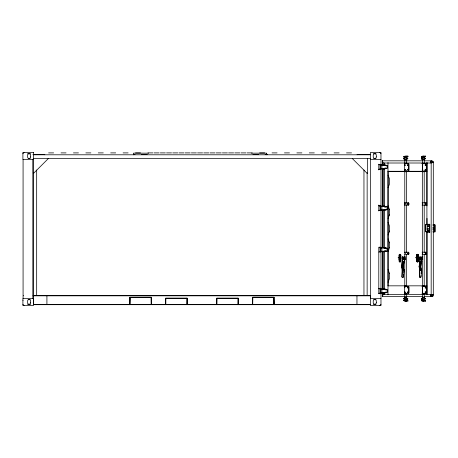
<?xml version="1.0" encoding="UTF-8"?>
<svg xmlns="http://www.w3.org/2000/svg" width="458" height="458" viewBox="0 0 458 458"><rect width="100%" height="100%" fill="white"/><g stroke="black" fill="none" stroke-linecap="round" stroke-linejoin="round"><path stroke-width="0.69" d="M399.004 258.318C400.097 256.864 400.281 259.108 400.384 259.852L399.382 259.852A0.658 0.464 -90 0 1 399.004 259.32M416.557 258.318C416.769 257.196 418.435 258.449 417.564 259.32A0.658 0.464 -90 0 0 417.936 259.852L416.935 259.852A0.658 0.464 -90 0 1 416.557 259.32M427.663 224.214L427.285 224.683L427.285 231.777L425.654 231.777L425.722 224.397L429.793 224.214L429.793 232.487L427.366 232.469L427.119 231.777M402.433 277.308L402.055 276.792C402.445 270.34 401.076 264.369 402.697 258.043A1.122 0.973 -90 0 1 402.868 257.493M403.28 267.541L403.962 270.346L403.252 266.877L404.752 258.238A1.122 0.973 -90 0 0 403.864 257.024A1.122 0.973 -90 0 0 402.811 258.043L401.637 266.716L402.508 269.665L401.815 276.792C401.803 277.577 403.378 277.708 403.498 276.935L404.122 270.357L402.359 270.197M419.912 270.197L419.07 266.791L420.209 258.753M419.992 277.308L419.608 276.792C420.175 270.34 418.744 264.375 420.364 258.043A1.122 0.973 -90 0 1 421.423 257.024A1.122 0.973 -90 0 1 422.305 258.238L420.805 266.877L421.515 270.346L420.684 266.951L420.931 264.289M419.751 270.186L419.373 276.792C419.362 277.577 420.936 277.708 421.051 276.935L421.675 270.357L419.751 270.186L421.675 270.357M402.674 268.697L403.206 261.701L402.777 268.709C401.603 266.613 402.307 263.86 403.206 261.701M403.504 258.289L404.105 257.785L404.328 258.346L403.504 258.289L404.048 258.495M403.796 258.289L403.864 257.024M403.756 258.495L403.807 257.785M420.226 268.697L420.759 261.701L420.33 268.709C419.156 266.613 419.86 263.86 420.759 261.701M421.057 258.289L421.658 257.785L421.881 258.346L421.057 258.289L421.606 258.495M421.354 258.289L421.423 257.024M421.308 258.495L421.36 257.785M399.886 254.831C400.784 254.659 398.929 256.486 399.382 254.951A0.71 0.504 -90 0 1 399.886 254.299A1.214 0.859 -90 0 1 400.721 255.243L400.721 261.037A1.214 0.859 -90 0 1 399.886 261.982A1.214 0.859 -90 0 1 399.044 261.037L399.044 255.243A1.214 0.859 -90 0 1 399.886 254.299A0.71 0.504 -90 0 1 400.384 255.009L400.384 256.543A1.03 0.727 90 0 1 400.275 257.093L399.851 257.768L398.185 257.785M417.438 254.831C418.337 254.659 416.482 256.486 416.935 254.951A0.71 0.504 -90 0 1 417.438 254.299A1.214 0.859 -90 0 1 418.274 255.243L418.274 261.037A1.214 0.859 -90 0 1 417.438 261.982A1.214 0.859 -90 0 1 416.603 261.037L416.603 255.243A1.214 0.859 -90 0 1 417.438 254.299A0.71 0.504 -90 0 1 417.936 255.009L417.936 256.543A1.03 0.727 90 0 1 417.828 257.093L417.375 257.78L415.744 257.785M404.3 261.764L404.5 259.646M403.509 274.308L403.252 276.998L402.811 277.365M403.698 272.333L404.122 270.357M422.053 259.646L421.165 263.659M420.942 275.624L420.667 277.262M421.125 273.649L421.377 271.016M399.611 260.888L399.616 261.203M151.581 304.69L151.163 304.272L151.048 297.477L130.124 297.477L130.003 304.272L129.591 304.69M274.285 304.69L273.873 304.272L273.752 297.477L252.827 297.477L252.713 304.272L252.301 304.69M430.629 161.353L432.97 161.353L432.844 161.943L432.134 161.353M432.049 296L432.215 295.112L430.795 295.112M428.133 226.069C428.636 224.895 429.169 227.151 428.219 226.527M431.087 160.821L431.087 163.008M403.303 261.713L402.433 264.243L402.244 266.774L402.777 268.709M420.862 261.713L419.986 264.243L419.797 266.774L420.33 268.709M404.07 262.394L403.378 264.289L403.126 266.951L401.517 266.791M388.081 187.711L389.586 183.813L389.586 179.084L388.081 175.185M388.081 218.392L389.586 214.487M388.081 234.943L389.586 231.038M388.081 251.488L389.586 247.589M388.081 282.168L389.586 278.269L389.586 273.271M422.585 296.532L382.436 296.532L382.774 295.702M431.087 294.345L431.087 296.532M399.073 257.533L398.752 257.785M432.134 296L432.426 294.815M407.889 292.009C408.547 291.185 408.547 293.246 407.889 292.422M425.442 292.009C426.1 291.185 426.1 293.246 425.442 292.422M399.645 260.791C400.281 260.081 400.315 261.965 399.657 261.295M417.198 260.791C417.833 260.081 417.873 261.965 417.209 261.295M422.482 164.788L422.511 165.504M422.482 203.621L422.511 204.337M422.482 253.034L422.511 253.749M422.482 287.378L422.511 288.093M405.198 253.606L404.849 253.091L405.095 253.675M405.198 292.439L404.969 291.952L405.095 292.507M422.757 292.439L422.562 291.923L422.751 292.439M422.499 169.265L422.499 169.987M422.499 291.861L422.499 292.576M407.935 203.673C408.765 203.129 408.296 205.104 407.86 204.073M22.9 153.607L24.079 152.428M48.319 158.571L33.302 173.588L33.302 158.571L370.453 158.571M379.796 305.572L380.976 304.393M433.062 224.987L433.388 224.804M383.317 294.935L383.981 294.345L431.173 294.345M422.465 256.709L422.734 259.738L420.496 259.738M404.912 256.709L405.181 259.738L402.943 259.738M407.981 156.562L406.429 157.506L403.824 157.037L403.824 156.625L404.889 156.149L407.981 156.092L407.981 156.562L406.675 157.037M425.534 156.562L423.988 157.506L421.377 157.037L421.377 156.625L422.442 156.149L425.534 156.092L425.534 156.562L423.69 157.271M407.998 169.265C408.656 170.399 406.864 169.866 407.849 169.214C408.759 168.882 408.341 170.685 407.86 169.735M407.998 253.022C408.65 254.156 406.864 253.623 407.849 252.971C408.759 252.639 408.341 254.442 407.86 253.486M425.551 253.022C426.209 254.156 424.417 253.623 425.402 252.971C426.312 252.639 425.894 254.442 425.413 253.486M407.998 287.366C408.65 288.5 406.864 287.968 407.849 287.309C408.759 286.983 408.341 288.786 407.86 287.83M425.551 287.366C426.215 288.477 424.411 287.99 425.402 287.309C426.312 286.983 425.894 288.786 425.413 287.83M404.105 257.785L403.532 257.934M421.658 257.785L421.085 257.934M404.889 159.224L403.824 158.926L403.824 158.336L404.889 157.861M422.442 159.224L421.377 158.926L421.377 158.336L422.442 157.861M403.824 300.253L406.429 299.784L407.981 300.729L407.981 301.198L404.889 301.141L403.824 300.671L403.824 300.253L404.889 299.784M421.377 300.253L423.988 299.784L425.534 300.729L425.534 301.198L422.442 301.141L421.377 300.671L421.377 300.253L422.442 299.784M403.824 158.336L405.714 157.861L407.775 158.279L407.775 158.749L406.429 159.224L403.824 158.926M421.377 158.336L423.266 157.861L425.327 158.279L425.327 158.749L423.988 159.224L421.377 158.926M403.824 298.364L406.429 298.066L407.775 298.542L407.775 299.011L405.714 299.429L403.824 298.954L403.824 298.364L404.889 298.066M421.377 298.364L423.988 298.066L425.327 298.542L425.327 299.011L423.266 299.429L421.377 298.954L421.377 298.364L422.442 298.066M403.824 156.625L406.429 156.092M421.377 156.625L423.988 156.092M417.02 257.906L416.757 259.468L417.936 259.852M406.246 159.063L407.775 158.749M423.805 159.063L425.327 158.749M383.564 168.504L385.619 168.046L383.861 168.504L380.054 168.504M383.564 168.973L386.478 168.332A0.727 0.618 90 0 0 387.039 167.617L387.033 166.139A0.727 0.618 -90 0 0 386.478 165.43L383.564 164.777M383.564 209.879L385.619 209.426L383.861 209.879L380.054 209.879M383.564 210.354L386.478 209.707A0.727 0.618 90 0 0 387.039 208.991L387.033 207.514A0.727 0.618 -90 0 0 386.478 206.804L383.564 206.157M383.564 251.253L385.619 250.801L383.861 251.253L380.054 251.253M383.564 251.728L386.478 251.081A0.727 0.618 90 0 0 387.039 250.366L387.033 248.889A0.727 0.618 -90 0 0 386.478 248.179L383.564 247.532M383.564 292.628L385.619 292.175L383.861 292.628L380.054 292.628M383.564 293.103L386.478 292.456A0.727 0.618 90 0 0 387.039 291.746L387.033 290.263A0.727 0.618 -90 0 0 386.478 289.553L383.564 288.906M406.246 299.292L407.775 299.011M398.775 257.608L399.164 257.001A0.859 0.607 -90 0 0 399.256 256.543L399.256 255.009A0.71 0.504 -90 0 1 399.76 254.299A0.71 0.504 -90 0 1 400.258 255.009L400.258 256.543A0.859 0.607 90 0 1 400.166 257.001L399.823 257.596L398.185 257.608M416.305 257.608L416.717 257.001A0.859 0.607 -90 0 0 416.809 256.543M416.311 257.785L416.826 257.093A1.03 0.727 -90 0 0 416.935 256.543L416.998 254.888L417.438 255.243M370.682 154.432L357.154 154.438L357.154 154.793M48.611 152.898L53.638 152.898M61.023 152.898L66.049 152.898M73.435 152.898L78.461 152.898M85.852 152.898L90.873 152.898M98.264 152.898L103.285 152.898M110.676 152.898L115.702 152.898M123.088 152.898L128.114 152.898M135.499 152.898L140.526 152.898M147.911 152.898L152.938 152.898M154.117 152.898L159.144 152.898M160.329 152.898L165.349 152.898M166.535 152.898L171.555 152.898M172.74 152.898L177.761 152.898M178.946 152.898L183.967 152.898M185.152 152.898L190.173 152.898M191.358 152.898L196.385 152.898M197.564 152.898L202.591 152.898M203.77 152.898L208.796 152.898M209.976 152.898L215.002 152.898M216.182 152.898L221.208 152.898M222.388 152.898L227.414 152.898M228.594 152.898L233.62 152.898M234.799 152.898L239.826 152.898M241.011 152.898L246.032 152.898M247.217 152.898L252.238 152.898M259.629 152.898L264.65 152.898M272.041 152.898L277.067 152.898M284.452 152.898L289.479 152.898M296.864 152.898L301.891 152.898M309.276 152.898L314.303 152.898M321.693 152.898L326.714 152.898M334.105 152.898L339.126 152.898M346.517 152.898L351.538 152.898M148.621 153.178L133.61 153.132L133.61 153.728M251.528 153.178L266.545 153.132L266.545 153.728M27.48 153.728L30.6 153.728M373.276 153.728L376.058 153.728M266.545 154.197L267.146 154.197M266.545 154.375L267.14 154.375M32.873 154.438L44.77 154.438L44.77 154.793M133.61 154.552L135.041 154.552M141.476 154.552L147.195 154.552M252.959 154.552L258.678 154.552M265.113 154.552L266.545 154.552M33.423 154.793L370.453 154.793M405.13 156.384L406.309 156.384M422.682 156.384L423.862 156.384M405.135 156.739L406.544 156.739M422.688 156.739L424.102 156.739M406.246 158.004L407.775 158.279M423.805 158.004L425.327 158.279M28.161 158.457L30.199 158.457M373.676 158.457L376.024 158.457M404.712 159.344L406.721 159.344M422.27 159.344L424.28 159.344M370.453 159.401L380.976 159.401M404.889 159.636L406.544 159.636M422.448 159.636L424.102 159.636M404.712 159.871L406.721 159.871L406.658 163.437M422.27 159.871L424.28 159.871M382.436 165.103L382.436 160.821L422.585 160.821M423.931 160.821L432.381 160.821M430.795 162.235L432.215 162.235L432.049 161.353M431.173 162.533L433.302 162.533L433.302 294.815L431.173 294.815M383.317 162.413L383.981 163.008L431.173 163.008M404.534 163.3L406.899 163.3M422.087 163.3L424.452 163.3M404.534 163.655L406.899 163.655M422.087 163.655L424.452 163.655M422.087 163.718L425.866 163.718A0.887 0.63 -90 0 1 426.49 164.599L426.49 170.158A0.887 0.63 -90 0 1 425.866 171.046L422.087 171.103M378.789 164.485L380.97 164.485L380.976 152.428L370.453 152.428L370.453 305.572L380.976 305.572L380.976 293.401L378.789 293.401M379.15 164.542L380.793 164.542M380.054 164.777L384.611 164.777L386.958 165.424A0.721 0.51 -90 0 1 387.411 166.139L387.411 167.617A0.721 0.51 -90 0 1 386.958 168.332L384.611 168.973L380.054 168.973M380.054 165.252L383.861 165.252L385.619 165.704L383.564 165.252M378.789 169.271L380.976 169.271L380.976 205.86L378.789 205.86M378.789 169.569L380.678 169.569M404.534 171.103L408.307 171.046A0.887 0.63 -90 0 0 408.937 170.158L408.937 164.599A0.887 0.63 -90 0 0 408.307 163.718L404.534 163.718L404.534 171.046M388.161 171.281L404.437 171.281M406.561 171.281L422.831 171.281M424.245 171.281L427.074 171.281L427.074 162.767M404.534 171.458L406.899 171.458M422.087 171.458L424.452 171.458M387.995 171.515L405.061 171.515M406.389 171.515L422.745 171.515M424.079 171.515L426.993 171.515L426.993 205.86M404.775 171.756L406.658 171.756M422.333 171.756L424.211 171.756M404.534 202.785L408.307 202.785A0.887 0.63 -90 0 1 408.937 203.673L408.937 204.262A0.887 0.63 -90 0 1 408.307 205.15L404.534 205.15M422.087 202.785L425.866 202.785A0.887 0.63 -90 0 1 426.49 203.673L426.49 204.262A0.887 0.63 -90 0 1 425.866 205.15L422.087 205.15M378.789 205.562L380.678 205.562M380.054 206.157L384.611 206.157L386.958 206.798A0.721 0.51 -90 0 1 387.411 207.514L387.411 208.991A0.721 0.51 -90 0 1 386.958 209.707L384.611 210.354L380.054 210.354M380.054 206.627L383.861 206.627L385.619 207.085L383.564 206.627M379.15 210.588L380.793 210.588M378.789 210.646L380.97 210.646L380.976 247.234L378.789 247.234L378.789 293.692L380.678 293.692M433.01 225.101L434.888 225.101L434.888 231.599L433.176 231.599L433.176 231.897M433.073 227.758L434.43 227.758M427.028 228.319L429.581 228.319M427.028 229.263L429.581 229.263M433.073 229.83L434.43 229.83M432.97 231.897L435.1 231.897L435.1 224.804L433.176 224.804L433.176 225.101M379.15 247.291L380.615 247.291M380.054 247.532L384.611 247.532L386.958 248.173A0.721 0.51 -90 0 1 387.411 248.889L387.411 250.366A0.721 0.51 -90 0 1 386.958 251.081L384.611 251.728L380.054 251.728M380.054 248.001L383.861 248.001L385.619 248.459L383.564 248.001M378.789 252.02L380.97 252.02L380.976 288.609L378.789 288.609M404.534 252.198L408.307 252.198A0.887 0.63 -90 0 1 408.937 253.085L408.937 253.675A0.887 0.63 -90 0 1 408.307 254.562L404.534 254.562M422.087 252.198L425.866 252.198A0.887 0.63 -90 0 1 426.49 253.085L426.49 253.675A0.887 0.63 -90 0 1 425.866 254.562L422.087 254.562M415.744 257.608L417.375 257.596L417.719 257.001A0.859 0.607 -90 0 0 417.81 256.543L417.81 255.009A0.71 0.504 -90 0 0 417.312 254.299A0.71 0.504 -90 0 0 416.809 255.009L416.769 261.037A1.214 0.859 -90 0 0 417.604 261.982A1.214 0.859 -90 0 0 418.44 261.037L418.44 255.243A1.214 0.859 -90 0 0 417.604 254.299A1.214 0.859 -90 0 0 416.769 255.243M404.059 257.991L404.357 257.991M421.612 257.991L421.91 257.991M404.03 258.346L404.328 258.346M421.589 258.346L421.881 258.346M399.199 259.468L400.384 259.617M404.775 285.597L406.658 285.597M422.333 285.597L424.211 285.597M387.995 285.832L426.993 285.832L426.993 231.462M404.534 286.244L406.899 286.244M422.087 286.244L424.452 286.244M422.087 286.307L425.866 286.307A0.887 0.63 -90 0 1 426.49 287.195L426.49 292.748A0.887 0.63 -90 0 1 425.866 293.635L422.087 293.692M378.789 288.317L380.678 288.317M380.054 288.906L384.611 288.906L386.958 289.553A0.721 0.51 -90 0 1 387.411 290.263L387.411 291.746A0.721 0.51 -90 0 1 386.958 292.456L384.611 293.103L380.054 293.103M380.054 289.382L383.861 289.382L385.619 289.834L383.564 289.382M379.15 293.338L380.793 293.338M404.534 293.692L408.307 293.635A0.887 0.63 -90 0 0 408.937 292.748L408.937 287.195A0.887 0.63 -90 0 0 408.307 286.307L404.534 286.307L404.534 293.635M404.534 294.047L406.899 294.047M422.087 294.047L424.452 294.047M432.426 295.41L432.844 295.41L432.97 296L430.629 296M33.102 295.525L370.453 295.525L370.453 298.599L380.976 298.599M33.102 295.822L370.453 295.822M423.931 296.532L432.381 296.532M404.712 297.419L406.721 297.419L406.658 293.143M422.27 297.419L424.28 297.419M404.889 297.654L406.544 297.654M422.448 297.654L424.102 297.654M404.712 297.952L406.721 297.952M422.27 297.952L424.28 297.952M186.984 298.129L187.059 304.616L187.282 298.421L186.984 298.129L165.744 298.135L165.538 304.41L165.825 304.627L165.825 298.421L186.984 298.421M238.051 298.129L238.131 304.616L216.714 304.553L216.714 298.307L238.229 298.307L238.2 304.587L238.349 298.421L238.051 298.129L216.777 298.147L216.605 304.41L216.892 304.627L216.892 298.421L238.051 298.421M406.246 298.227L407.775 298.542M425.327 298.542L425.327 299.011M28.161 299.543L30.199 299.543M373.676 299.543L376.024 299.543M22.9 300.253L23.198 300.253M405.135 300.551L406.544 300.551M422.688 300.551L424.102 300.551M403.824 300.671L406.429 301.198M421.377 300.671L423.988 301.198M407.981 300.729L406.675 300.253M423.69 300.019L425.534 300.729M405.565 300.906L406.292 300.906M422.974 300.906L423.845 300.906M27.48 304.272L30.6 304.272M373.276 304.272L376.058 304.272M33.423 304.393L370.453 304.393M33.423 304.69L370.453 304.69M420.244 259.64L420.581 259.738M402.53 259.262L403.029 259.738M427.663 232.487L427.325 232.017M399.714 257.906L400.006 259.32A0.658 0.464 -90 0 0 400.384 259.852M417.914 259.617L417.513 257.917M419.19 266.716L420.805 266.877M419.07 266.791L420.684 266.951M420.06 269.665L421.56 269.814M419.934 269.739L421.44 269.888M402.508 269.665L404.008 269.814M402.382 269.739L403.882 269.888M402.765 259.738C401.563 259.64 402.067 255.77 402.622 257.018M420.226 259.738C419.185 259.468 419.62 255.799 420.175 257.018M420.478 259.72L420.083 259.262M402.977 259.732L402.622 259.325L402.53 256.709M420.267 259.726L419.906 259.262L420.083 257.018M402.662 259.709L402.53 257.018M421.377 157.037L422.442 157.506M403.824 157.037L404.889 157.506M421.377 298.954L422.442 299.429M403.824 298.954L404.889 299.429M379.796 152.428L380.976 153.607M352.357 158.571L367.373 173.588L367.373 158.571M22.9 304.393L24.079 305.572M420.261 259.549L420.083 256.709M382.436 160.821L382.774 161.645M388.081 205.86L389.586 209.758M388.081 222.411L389.586 226.309L389.586 231.828M388.081 238.962L389.586 242.86M388.081 269.636L389.586 273.541M399.886 255.243L399.382 254.951L399.382 256.543A1.03 0.727 90 0 1 399.273 257.093M434.642 225.101L434.642 231.599M434.43 225.101L434.43 231.897M434.224 227.758L434.224 229.83M433.136 227.139L433.136 229.859M432.97 161.353L432.97 162.773M432.97 294.574L432.97 296M432.884 161.353L432.884 162.773M432.884 294.574L432.884 296M432.426 161.943L432.426 162.533M431.173 160.821L431.173 296.532M430.755 295.439L430.755 296.532M429.581 232.487L429.581 224.449L425.854 224.54L425.82 231.777M427.074 286.067L427.074 294.58M426.993 218.392L426.993 224.775M426.908 162.533L426.908 224.386M426.908 231.53L426.908 294.815M425.293 156.092L425.293 156.562M425.293 300.729L425.293 301.198M425.093 158.279L425.093 158.749M424.211 159.871L424.211 163.437M424.211 170.565L424.211 203.346M424.211 204.772L424.211 252.518M424.211 254.659L424.211 286.015M424.211 293.853L424.211 297.419M422.642 256.709L422.642 259.738M422.333 159.871L422.333 256.795M422.333 261.071L422.333 297.419M421.669 156.625L421.669 157.037M421.669 158.336L421.669 158.926M421.669 298.364L421.669 298.954M421.669 300.253L421.669 300.671M407.74 156.092L407.74 156.562M407.534 158.279L407.534 158.749M407.534 298.542L407.534 299.011M406.658 170.565L406.658 203.346M406.658 204.772L406.658 252.518M406.658 254.659L406.658 286.725M405.09 256.709L405.09 259.738M404.78 159.871L404.78 163.437M404.78 170.565L404.78 203.346M404.78 204.772L404.78 252.518M404.78 254.659L404.78 256.795M404.78 259.646L404.78 286.015M404.78 293.853L404.78 297.419M404.116 156.625L404.116 157.037M404.116 158.336L404.116 158.926M404.116 298.364L404.116 298.954M404.116 300.253L404.116 300.671M389.586 209.312L389.586 215.277M389.586 242.626L389.586 247.664M388.081 171.515L388.081 285.832M387.995 162.533L387.995 294.815M384.067 163.008L384.067 165.149M384.067 168.716L384.067 206.547M384.067 210.119L384.067 247.234M384.067 251.516L384.067 289.347M384.067 292.914L384.067 294.345M383.981 163.008L383.981 165.149M383.981 168.716L383.981 206.547M383.981 210.119L383.981 247.234M383.981 251.516L383.981 289.347M383.981 292.914L383.981 294.345M382.522 160.821L382.522 165.103M382.522 168.676L382.522 206.535M382.522 210.102L382.522 247.246M382.522 251.534L382.522 289.387M382.522 292.96L382.522 296.532M382.436 168.676L382.436 206.535M382.436 210.102L382.436 247.246M382.436 251.534L382.436 289.387M382.436 292.96L382.436 296.532M381.892 165.252L381.892 168.504M381.892 206.627L381.892 209.879M381.892 248.001L381.892 251.253M381.892 289.382L381.892 292.628M381.726 164.777L381.726 165.252M381.726 168.504L381.726 168.973M381.726 206.157L381.726 206.627M381.726 209.879L381.726 210.354M381.726 247.532L381.726 248.001M381.726 251.253L381.726 251.728M381.726 288.906L381.726 289.382M381.726 292.628L381.726 293.103M380.787 165.252L380.787 168.504M380.787 206.627L380.787 209.879M380.787 248.001L380.787 251.253M380.787 289.382L380.787 292.628M380.054 164.542L380.054 169.214M380.054 205.917L380.054 210.588M380.054 247.291L380.054 251.963M380.054 288.672L380.054 293.338M378.789 164.187L378.789 169.895M378.789 205.058L378.789 210.943M367.144 172.838L367.144 295.525M363.955 169.987L363.955 295.525M356.959 295.822L356.959 304.393M276.18 304.393L276.18 304.69M274.17 304.69L273.913 297.213L252.827 297.179L252.415 297.597L252.415 304.69M266.545 153.962L266.545 154.793M250.406 304.393L250.406 304.69M153.47 304.393L153.47 304.69M151.461 304.69L151.461 297.597L151.048 297.179L129.963 297.213L129.706 304.69M133.61 153.962L133.61 154.793M127.696 304.393L127.696 304.69M46.916 295.822L46.916 304.393M36.674 169.987L36.674 295.525M33.48 172.838L33.48 295.525M33.48 295.822L33.48 304.393M33.405 295.525L33.405 295.822M32.833 159.401L32.833 298.599M23.553 295.525L23.553 295.822M23.077 159.401L23.077 298.599M399.216 255.243A1.214 0.859 -90 0 1 400.052 254.299A1.214 0.859 -90 0 1 400.887 255.243L400.887 261.037A1.214 0.859 -90 0 1 400.143 261.976A1.214 0.859 -90 0 1 399.279 261.295M422.499 170.387A0.887 0.63 -90 0 1 422.476 170.158L422.476 164.599A0.887 0.63 -90 0 1 422.499 164.37M422.494 170.782A0.887 0.63 -90 0 1 422.31 170.158M425.694 163.718A0.887 0.63 -90 0 1 426.324 164.599L426.324 170.158A0.887 0.63 -90 0 1 425.694 171.046M422.31 164.599A0.887 0.63 -90 0 1 422.494 163.975M422.499 292.977A0.887 0.63 -90 0 1 422.476 292.748L422.476 287.195A0.887 0.63 -90 0 1 422.499 286.96M422.494 293.378A0.887 0.63 -90 0 1 422.31 292.748M425.694 286.307A0.887 0.63 -90 0 1 426.324 287.195L426.324 292.748A0.887 0.63 -90 0 1 425.694 293.635M422.31 287.195A0.887 0.63 -90 0 1 422.494 286.565M422.31 253.085A0.887 0.63 -90 0 1 422.494 252.461M422.499 252.856A0.887 0.63 -90 0 0 422.476 253.085L422.476 253.675A0.887 0.63 -90 0 0 422.499 253.909M425.694 252.198A0.887 0.63 -90 0 1 426.324 253.085L426.324 253.675A0.887 0.63 -90 0 1 425.694 254.562M422.494 254.304A0.887 0.63 -90 0 1 422.31 253.675M422.31 203.673A0.887 0.63 -90 0 1 422.494 203.043M422.499 203.444A0.887 0.63 -90 0 0 422.476 203.673L422.476 204.262A0.887 0.63 -90 0 0 422.499 204.491M425.694 202.785A0.887 0.63 -90 0 1 426.324 203.673L426.324 204.262A0.887 0.63 -90 0 1 425.694 205.15M422.494 204.892A0.887 0.63 -90 0 1 422.31 204.262M408.141 202.785A0.887 0.63 -90 0 1 408.771 203.673L408.771 204.262A0.887 0.63 -90 0 1 408.141 205.15M404.883 203.134A0.887 0.63 -90 0 1 405.072 202.905M408.141 252.198A0.887 0.63 -90 0 1 408.771 253.085L408.771 253.675A0.887 0.63 -90 0 1 408.141 254.562M404.883 252.547A0.887 0.63 -90 0 1 405.072 252.318M405.107 170.782A0.887 0.63 -90 0 1 405.009 170.599M405.072 170.926A0.887 0.63 -90 0 1 404.838 170.599M408.141 163.718A0.887 0.63 -90 0 1 408.771 164.599L408.771 170.158A0.887 0.63 -90 0 1 408.141 171.046M408.141 286.307A0.887 0.63 -90 0 1 408.771 287.195L408.771 292.748A0.887 0.63 -90 0 1 408.141 293.635M407.568 292.107C407.889 293.635 408.462 291.053 407.568 292.107M425.121 169.517C425.442 171.046 426.014 168.464 425.121 169.517M425.413 169.517C425.734 171.046 426.306 168.464 425.413 169.517M427.841 226.069C428.207 227.815 428.86 224.867 427.841 226.069M427.841 230.918C428.207 232.664 428.86 229.71 427.841 230.918M428.133 230.918C428.499 232.664 429.152 229.71 428.133 230.918M425.121 292.107C425.442 293.635 426.014 291.053 425.121 292.107M407.568 165.029C407.889 166.557 408.462 163.975 407.568 165.029M407.86 165.029C408.181 166.557 408.754 163.975 407.86 165.029M407.568 203.862C407.889 205.39 408.462 202.808 407.568 203.862M425.121 165.029C425.413 166.546 426.055 163.993 425.121 165.029M425.413 165.029C425.728 166.546 426.312 163.993 425.413 165.029M425.121 203.862C425.442 205.39 426.014 202.808 425.121 203.862M425.413 203.862C425.734 205.39 426.306 202.808 425.413 203.862M404.883 165.04C405.004 166.139 405.599 164.37 404.883 165.04M404.883 169.529C405.004 170.634 405.599 168.859 404.883 169.529M404.883 203.873C405.004 204.972 405.599 203.203 404.883 203.873M404.883 287.63C405.422 287.807 404.677 287.773 404.883 287.63M422.436 165.04C422.562 166.145 423.14 164.353 422.436 165.04M422.436 169.529C422.545 170.628 423.169 168.865 422.436 169.529M422.436 203.873C422.562 204.972 423.146 203.203 422.436 203.873M422.436 253.285C422.98 253.423 422.23 253.44 422.436 253.285M422.436 287.63C422.969 287.784 422.219 287.773 422.436 287.63M404.712 165.04C404.872 166.145 405.382 164.353 404.712 165.04M404.712 169.529C404.872 170.639 405.382 168.847 404.712 169.529M404.712 203.873C404.843 204.966 405.422 203.209 404.712 203.873M404.712 292.118C404.872 293.229 405.382 291.437 404.712 292.118M422.265 165.04C422.453 166.157 422.894 164.313 422.265 165.04M422.265 169.529C422.453 170.651 422.894 168.807 422.265 169.529M422.265 203.873C422.453 204.989 422.894 203.146 422.265 203.873M422.265 292.118C422.453 293.24 422.894 291.397 422.265 292.118M399.359 260.888C399.548 262.457 400.344 259.978 399.359 260.888M416.912 260.888C417.101 262.457 417.896 259.978 416.912 260.888M187.162 304.57L165.647 304.553L165.647 298.307L187.162 298.307L187.162 304.553M33.423 152.428L22.9 152.428L22.9 159.401L33.423 159.401L33.423 152.428M151.34 297.356L129.826 297.356L129.826 304.553L151.34 304.553L151.34 297.356M274.05 297.356L252.535 297.356L252.535 304.553L274.05 304.553L274.05 297.356M33.423 298.599L22.9 298.599L22.9 305.572L33.423 305.572L33.423 298.599M376.304 156.917L376.304 155.262A1.534 1.534 0 0 0 374.77 153.728A1.534 1.534 0 0 0 373.236 155.262L373.236 156.917A1.534 1.534 0 0 0 374.77 158.457A1.534 1.534 0 0 0 376.304 156.917M376.304 302.738L376.304 301.083A1.534 1.534 0 0 0 374.77 299.543A1.534 1.534 0 0 0 373.236 301.083L373.236 302.738A1.534 1.534 0 0 0 374.77 304.272A1.534 1.534 0 0 0 376.304 302.738M30.646 156.917L30.646 155.262A1.534 1.534 0 0 0 29.106 153.728A1.534 1.534 0 0 0 27.572 155.262L27.572 156.917A1.534 1.534 0 0 0 29.106 158.457A1.534 1.534 0 0 0 30.646 156.917M30.646 302.738L30.646 301.083A1.534 1.534 0 0 0 29.106 299.543A1.534 1.534 0 0 0 27.572 301.083L27.572 302.738A1.534 1.534 0 0 0 29.106 304.272A1.534 1.534 0 0 0 30.646 302.738"/></g></svg>
